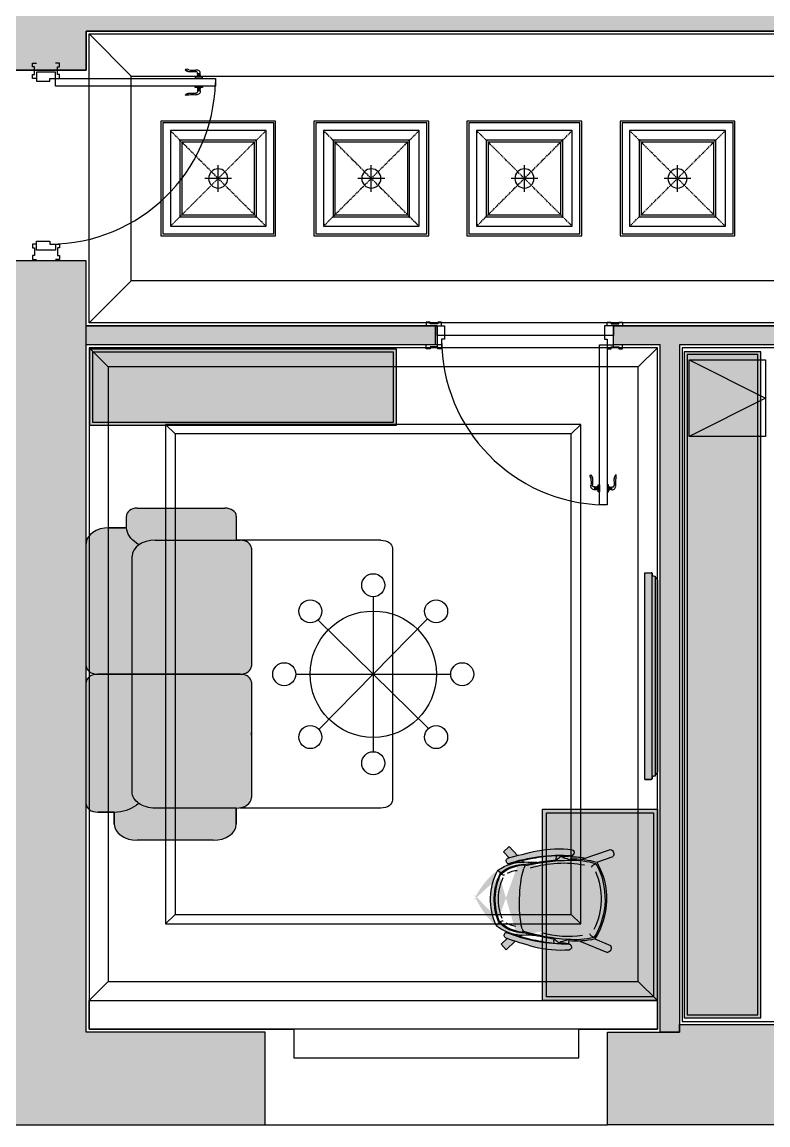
# Model space of a CAD drawing. Header units: millimetres. Extents: x 10553 to 38258, y 46576 to 64025.
# Drawn here: x 29128 to 33025, y 47460 to 53223 of the extents above; entities that cross this region are included whole.
import ezdxf

# ---------------------------------------------------------------- set-up
doc = ezdxf.new("R2010")
doc.units = ezdxf.units.MM
doc.linetypes.add('ACAD_ISO10W100', pattern=[18, 12, -3, 0, -3])
for name, color, linetype in [('ceiling', 232, 'Continuous'), ('contour', 4, 'Continuous'), ('doors', 4, 'Continuous'), ('floor', 172, 'Continuous'), ('furn', 34, 'Continuous'), ('furn hatch', 254, 'Continuous'), ('light', 230, 'Continuous'), ('plaster', 81, 'Continuous'), ('wall', 5, 'Continuous')]:
    doc.layers.add(name, color=color, linetype=linetype)

# ---------------------------------------------------------------- blocks, each defined once
blk = doc.blocks.new('chair(top)')
h = blk.add_hatch(color=254)
edge = h.paths.add_edge_path()
edge.add_line((-268.7258775819937, 217.8700059060102), (-268.8082901656599, 220.8151209216048))
edge.add_ellipse((-264.8151906370331, 240.5647524405467), major_axis=(-14.24768031961131, 14.2476803196113), ratio=0.9999999999991576, start_angle=74.44572454939811, end_angle=123.5696855099821, ccw=False)
edge.add_ellipse((-269.2934629281954, 239.6549229735938), major_axis=(11.21819662684667, 11.21819662684667), ratio=0.9999999999996725, start_angle=64.62616845629191, end_angle=169.5417827002394, ccw=False)
edge.add_ellipse((-199.7111331898341, -330.5546092239638), major_axis=(-417.1423224938641, 417.1423224938641), ratio=0.9999999999999156, start_angle=304.4125378387086, end_angle=322.29530560955857, ccw=False)
edge.add_ellipse((-754.7219521359948, -2650.423126653714), major_axis=(-2103.410748130997, 2103.410748130997), ratio=0.9999999999999782, start_angle=300.10151816898457, end_angle=302.1137096617236, ccw=False)
edge.add_line((10.08759975196153, 224.2490111837433), (54.37378485003137, 271.0850518966581))
edge.add_line((54.37378485003137, 271.0850518966581), (83.43815236988303, 243.6030115671456))
edge.add_line((83.43815236988303, 243.6030115671456), (53.80265087159933, 212.2611935341083))
edge.add_ellipse((-754.7219521353836, -2650.423126653885), major_axis=(-2103.410748562303, 2103.410748562302), ratio=0.9999999998586856, start_angle=299.0562210493645, end_angle=299.2284193854286, ccw=False)
edge.add_ellipse((52.85564905080537, 196.0846871638896), major_axis=(-11.82700587491875, 11.82700587491875), ratio=0.9999999999995888, start_angle=163.7727397053436, end_angle=280.19489465516006, ccw=False)
edge.add_ellipse((56.92524343710102, 218.0836809898028), major_axis=(26.07484310239823, 26.07484310239823), ratio=0.9999999999998664, start_angle=207.1728532711554, end_angle=231.1979395816537, ccw=False)
edge.add_ellipse((-218.2791082765034, -674.8299108590254), major_axis=(634.6207870617633, 634.6207870617632), ratio=0.9999999999991646, start_angle=27.89886255482355, end_angle=28.91341477611117)
edge.add_line((30.40593617323611, 187.517371510723), (27.9968867872085, 184.9696168356822))
edge.add_ellipse((-548.4495624315896, -2001.232787197321), major_axis=(587.0701330397267, 2183.613920179248), ratio=0.3197021209612336, start_angle=353.4974769260804, end_angle=360.8664433436097, ccw=False)
edge.add_ellipse((-167.8147776433034, -4.695928454431851), major_axis=(-226.2741699807234, 226.2741699807234), ratio=0.9999999999999298, start_angle=199.8922707132662, end_angle=253.3134861441613, ccw=False)
edge.add_ellipse((-659.5039093939413, 1967.43085890685), major_axis=(-708.263130267219, 2147.366860089802), ratio=0.3197021209613926, start_angle=179.133556656394, end_angle=186.5025230739189, ccw=False)
edge.add_line((38.29691425853525, -183.1145302273944), (40.84466893356876, -185.5235796134257))
edge.add_ellipse((-255.6752539186273, 661.5673376411287), major_axis=(634.6207870683817, 634.6207870683816), ratio=0.9999999999921979, start_angle=244.2923420815168, end_angle=245.3068943028054)
edge.add_ellipse((69.03180125441577, -214.5590493780692), major_axis=(-26.07484310241184, 26.07484310241184), ratio=0.9999999999997788, start_angle=312.00781727580124, end_angle=336.03290358611747, ccw=False)
edge.add_ellipse((63.73835130673251, -192.8220598102162), major_axis=(-11.82700587491932, 11.82700587491932), ratio=0.9999999999995678, start_angle=173.010862202313, end_angle=289.4330171521126, ccw=False)
edge.add_ellipse((-901.7574218459631, 2604.070184822682), major_axis=(-2103.41074793095, 2103.410747930949), ratio=0.9999999996930369, start_angle=153.9773374616437, end_angle=154.1495357977531, ccw=False)
edge.add_line((65.58849095692858, -208.9202943118325), (96.93030898991856, -238.5557958101526))
edge.add_line((96.93030898991856, -238.5557958101526), (69.44826866047515, -267.6201633300552))
edge.add_line((69.44826866047515, -267.6201633300552), (22.61222794761125, -223.3339782319308))
edge.add_ellipse((-901.7574218456575, 2604.070184822791), major_axis=(-2103.410748130788, 2103.410748130788), ratio=0.9999999999994623, start_angle=151.0920471957012, end_angle=153.1042386884402, ccw=False)
edge.add_ellipse((-217.883832038744, 318.8691301071085), major_axis=(-417.1423224938707, 417.1423224938706), ratio=0.9999999999998921, start_angle=130.9104512478701, end_angle=148.7932190187255, ccw=False)
edge.add_ellipse((-255.4701187021274, -254.3392807485179), major_axis=(11.21819662684518, 11.21819662684518), ratio=0.9999999999997722, start_angle=103.66397415717847, end_angle=208.5795884010857, ccw=False)
edge.add_ellipse((-250.9479749099992, -254.9972533136533), major_axis=(-14.24768031964553, 14.24768031964553), ratio=0.9999999999990276, start_angle=-30.363928652567722, end_angle=18.76003230794572, ccw=False)
edge.add_line((-256.0392612595751, -235.5018284070575), (-256.4378955271532, -221.2561426769753))
edge.add_ellipse((-295.7004372587544, 195.4732743575805), major_axis=(-295.97715638611, 295.9771563861099), ratio=0.9999999999998843, start_angle=132.2876374217565, end_angle=140.3822860605126, ccw=False)
edge.add_line((-315.5082297867921, -222.63269972118), (-460.006585750496, -282.4357960835187))
edge.add_ellipse((-453.9273444394785, -258.2746066892141), major_axis=(-17.61704072573552, 17.61704072573552), ratio=0.9999999999999213, start_angle=14.089224986627073, end_angle=120.87687039063141, ccw=False)
edge.add_line((-475.3029883108975, -245.4760873628838), (-393.3400231896667, -211.5543235573568))
edge.add_ellipse((-64.68620707647642, -1.810101617313194), major_axis=(275.6863883864078, 275.6863883864078), ratio=0.9999999999999918, start_angle=136.6028784287194, end_angle=167.5456914886425, ccw=False)
edge.add_ellipse((-64.68620707647642, -1.810101617316832), major_axis=(-275.6863883864233, 275.6863883864233), ratio=0.9999999999998269, start_angle=15.660065368797405, end_angle=46.602878428724125, ccw=False)
edge.add_line((-404.5550088999589, 189.2269812489831), (-488.2866812199645, 218.5121440731491))
edge.add_ellipse((-467.6602035633114, 232.4860006397394), major_axis=(17.61704072573502, 17.61704072573502), ratio=0.9999999999996753, start_angle=62.32888646681948, end_angle=169.1165318708087, ccw=False)
edge.add_line((-475.0810695609252, 256.269419143191), (-346.3167110529757, 211.2340687151736))
edge.add_ellipse((-272.0076456527895, -200.6920375279806), major_axis=(-295.9771563863061, 295.9771563863061), ratio=0.999999999999935, start_angle=314.5507772149108, end_angle=325.22584737304743, ccw=False)
edge = h.paths.add_edge_path(flags=16)
edge.add_ellipse((-225.570224367184, 209.9252218375368), major_axis=(-24.10597093469982, 24.10597093469982), ratio=0.9999999999997591, start_angle=211.2676183798251, end_angle=251.1054033958742)
edge.add_ellipse((-239.1196741265012, -672.6916662506337), major_axis=(635.4793251658017, 635.4793251658017), ratio=0.9999999999999271, start_angle=395.1525654517351, end_angle=402.1833257481602, ccw=False)
edge.add_ellipse((-218.279108276547, -674.8299108590072), major_axis=(-634.6207870621439, 634.6207870621438), ratio=0.9999999999998513, start_angle=301.82686545011296, end_angle=306.4868929364221, ccw=False)
edge.add_line((-13.74636836636637, 199.0427600996118), (-21.89174788976379, 190.4283959105342))
edge.add_ellipse((-548.4495624315896, -2001.232787197321), major_axis=(587.0701330408556, 2183.613920179092), ratio=0.319702120963795, start_angle=4.802875289350225, end_angle=5.122785823531273)
edge.add_ellipse((-66.25761061967933, 425.8541437317363), major_axis=(-168.8879684536302, 168.8879684536301), ratio=0.9999999999999392, start_angle=128.689181425494, end_angle=144.6893949273848, ccw=False)
edge.add_ellipse((-278.8927535450784, -824.1789120136236), major_axis=(-728.069720567609, 728.0697205676091), ratio=0.9999999999995693, start_angle=-55.42886302752728, end_angle=-49.81566218188388)
edge = h.paths.add_edge_path(flags=16)
edge.add_ellipse((-42.33938688067428, -428.8929925017619), major_axis=(-168.8879684536613, 168.8879684536612), ratio=0.9999999999999521, start_angle=308.51636193005004, end_angle=324.51657543194045, ccw=False)
edge.add_ellipse((-659.5039093939413, 1967.43085890685), major_axis=(-708.2631302708895, 2147.366860089051), ratio=0.3197021209699953, start_angle=174.8772141763657, end_angle=175.1971247105425)
edge.add_line((-11.20838732554694, -191.3546305901727), (-2.594023136480246, -199.5000101135738))
edge.add_ellipse((-255.6752539187437, 661.5673376410887), major_axis=(-634.6207870618618, 634.6207870618617), ratio=0.9999999999993446, start_angle=146.7188639209919, end_angle=151.3788914073059, ccw=False)
edge.add_ellipse((-276.363632878827, 658.2669966050162), major_axis=(-635.4793251658646, 635.4793251658641), ratio=0.9999999999997161, start_angle=141.0224311092699, end_angle=148.0531914056933, ccw=False)
edge.add_ellipse((-213.4778395521716, -222.2110188643601), major_axis=(24.1059709346948, 24.1059709346948), ratio=0.9999999999999242, start_angle=292.1003534615298, end_angle=331.8765284087744)
edge.add_ellipse((-327.7865533689765, 822.2378003765989), major_axis=(-738.8796952597296, 738.8796952597297), ratio=0.9999999999996969, start_angle=143.0833324076496, end_angle=148.6141338056812)
at = {"color": 0}
for p, q in [((-327.5775521305623, 204.6800455477714), (-475.0810695609252, 256.269419143191)), ((10.08759975196153, 224.2490111837433), (54.37378485003137, 271.0850518966545)), ((53.80265087159933, 212.2611935341083), (83.43815236988303, 243.6030115671492)), ((83.43815236988303, 243.6030115671529), (54.37378485003137, 271.0850518966545)), ((-404.5550088999589, 189.2269812489831), (-488.2866812199645, 218.5121440731491)), ((-268.2163645970286, 199.6619328683955), (-268.8082901656599, 220.8151209216048)), ((-75.48967101048038, 185.1764377170548), (-24.16564088818268, 175.8014779471596)), ((-21.89174788976379, 190.4283959105305), (-13.74636836636637, 199.0427600996118)), ((27.9968867872085, 184.9696168356822), (30.40593617323611, 187.517371510723)), ((107.3398084499058, -126.8196339086753), (121.9489233599888, -140.4788345274683)), ((-393.3400231896667, -211.5543235573568), (-475.3029883108975, -245.4760873628838)), ((-315.6188610171375, -222.6784863329704), (-460.006585750496, -282.4357960835187)), ((-256.6311868282064, -214.3486403538482), (-256.0392612595751, -235.5018284070575)), ((-65.01613684107724, -189.1081845535045), (-14.2966859578446, -176.8777617977285)), ((-11.20838732556149, -191.3546305901655), (-2.594023136480246, -199.5000101135738)), ((22.61222794761125, -223.3339782319308), (69.4482686604606, -267.6201633300589)), ((38.29691425853525, -183.1145302273981), (40.84466893356876, -185.5235796134257)), ((65.58849095692858, -208.9202943118325), (96.93030898991856, -238.5557958101526)), ((96.93030898991856, -238.5557958101563), (69.4482686604606, -267.6201633300589))]:
    blk.add_line(p, q, dxfattribs=at)
for centre, major_axis, ratio, start_param, end_param in [((-467.6602035633114, 232.4860006397394), (-17.61704072573153, 17.61704072573153), 0.9999999999996958, -0.4829520388474187, 1.380843973905084), ((-269.2934629281954, 239.6549229735938), (11.21819662684459, 11.21819662684459), 0.9999999999996083, 1.127939422510819, 3.754533569509473), ((-264.54363499998, 240.8816365198581), (14.52539675992373, 14.52539675992373), 0.9999999999992834, 2.877054109961037, 3.880504056685858), ((-199.7111331898341, -330.5546092239638), (-417.142322493864, 417.1423224938642), 0.999999999999916, -0.9701842375422975, -0.658071060571439), ((-212.3372297121387, -631.7594183345209), (-606.6008140146446, 606.6008140146447), 0.999999999999912, -1.109562378968135, -0.7157752201058359), ((-754.7219521359657, -2650.423126653717), (2103.410748130088, 2103.410748130087), 0.9999999999992716, 0.5071267255587925, 0.5604899686269389), ((-64.68620707647642, -1.810101617316832), (-275.6863883864401, 275.6863883864402), 0.9999999999999973, 0.2733197017629434, 0.8133736694877909), ((-64.68620707647642, -1.810101617316832), (-270.0617312782004, 270.0617312782004), 0.9999999999999972, 0.2827795221934541, 0.8133736694877953), ((-284.3064884749183, -211.7034959422163), (-295.9771563862092, 295.9771563862092), 0.9999999999999063, -0.8233857642569696, -0.4940114430146763), ((-279.1277403439308, -218.7589347211979), (-295.9771563863034, 295.9771563863035), 0.9999999999998864, -0.8233857642570708, -0.4940114430147511), ((-410.5318224100774, 144.9258322912283), (-27.49263066949573, 27.49263066949573), 0.9999999999999265, 4.438288973810573, 5.206777512342492), ((-272.0076456528041, -200.6920375279806), (-295.9771563863455, 295.9771563863455), 0.9999999999999962, -0.793244336637264, -0.6069234579313644), ((-229.3899044121645, -412.7541804375833), (-422.9538282293844, 422.9538282293844), 0.9999999999999293, -1.076511597121385, -0.6020349330795471), ((-205.5406695541169, 78.95897964039978), (-96.1777976965524, 96.17779769655242), 0.9999999999997707, -0.6315818166713134, -0.30650278543162), ((-218.996253493955, 634.6684616142229), (294.7986010413947, 294.7986010413946), 0.999999999999832, 3.815218156581885, 3.902831687238235), ((-265.0786304672074, 222.1614568777877), (0.223933229909275, 0.223933229909275), 0.999999999985031, 1.86914438863439, 3.536355757859214), ((-257.463549141743, 185.4177334128435), (26.677194891962, 26.677194891962), 0.9999999999980165, 0.8383478686643068, 0.9962201220589038), ((-225.6579813017015, 756.9779987772672), (-379.4110909380073, 379.4110909380074), 0.9999999999998536, 2.282434797790377, 2.350300831238549), ((-263.4396234798623, -764.5135380489774), (-681.6704228441729, 681.670422844173), 0.9999999999999404, -1.033988474929463, -0.7856146672856712), ((-246.5387414926663, -70.94216794437307), (-208.1142977247922, 208.1142977247922), 0.9999999999995169, -0.7944892665429938, -0.7414807916117142), ((-205.0126554415037, -226.5385492308378), (-319.3128716225431, 319.3128716225432), 0.9999999999998874, -0.8076679132340324, -0.6992587703622899), ((-228.9706138271431, 212.6711950944664), (-3.685190877627701, 3.685190877627702), 0.9999999999976901, -1.302835839238257, -0.7668235589418706), ((-229.1573701032321, 180.887371274559), (-27.95410382369728, 27.95410382369729), 0.9999999999998069, -1.350670574225882, -0.7939242035359348), ((-227.8863733700709, 215.2797709205297), (-1.72057193039827, 1.72057193039827), 0.9999999999967231, 3.023895299804479, 4.83682138223733), ((-223.6543698022142, 187.3157356743213), (-22.04777923979486, 22.04777923979487), 0.9999999999993134, 4.243185449467387, 4.971126998669017), ((-225.570224367184, 209.9252218375368), (-24.10597093469959, 24.10597093469959), 0.9999999999998869, 3.538483607369089, 4.382616058806517), ((-239.1196741265012, -672.6916662506337), (635.4793251657975, 635.4793251657974), 0.9999999999999218, 0.6135280076555872, 0.7362379237466978), ((-278.8927535450493, -824.1789120136273), (-728.0697205669901, 728.0697205669902), 0.9999999999999567, -0.9842527318439857, -0.8696787768969425), ((-66.25761061967933, 425.8541437317363), (-168.8879684536001, 168.8879684536001), 0.9999999999999085, 2.246049927571246, 2.525306334201293), ((-218.2791082765616, -674.8299108590072), (-634.6207870620703, 634.6207870620705), 0.9999999999998939, -1.084869454722596, -0.9339799112316637), ((-19.40055086740176, 32.45492723689313), (-103.3723086186273, 103.3723086186274), 0.9999999999998354, -1.043338318194928, -0.6777708184690228), ((-11.68627882916189, 168.0753543276296), (10.37852262089191, 10.37852262089191), 0.9999999999996537, 1.801840403774142, 3.18673180230197), ((-548.4495624315896, -2001.232787197321), (587.070133039725, 2183.613920179243), 0.3197021209613728, -0.1134904373267702, 0.08940947949422928), ((-26.35622059737216, 43.40956021261809), (-93.6280367220868, 93.62803672208682), 0.9999999999999528, -1.108817819540306, -0.8019428276806895), ((-21.7194618392532, -7.837163405176398), (131.4617060589698, 131.4617060589698), 0.9999999999999908, 0.07103730960031739, 0.570694954984682), ((56.92524343710102, 218.0836809898028), (-26.07484310244038, 26.07484310244038), 0.9999999999994462, 2.069394451264315, 2.464368942731535), ((52.85564905080537, 196.0846871638896), (-11.82700587491875, 11.82700587491875), 0.9999999999995888, 2.858373532869894, 4.890323459011205), ((-70.45588349200261, -1.971553356150253), (-251.84697260246, 251.8469726024601), 0.9999999999999514, 0.3729909171842971, 0.8133736694878078), ((-650.8439131820196, -9.247181322436518), (460.26259335768, 460.2625933576799), 0.9999999999999509, 5.511994174035144, 5.756436210047836), ((3.339296885838849, 22.6213354262909), (88.09684735578182, 88.0968473557818), 0.9999999999998872, 0.2916496971965489, 0.7169744699224708), ((-37.00312651848071, -38.86902561802344), (-151.6096374676092, 151.6096374676092), 0.9999999999997238, -1.465989034129342, -1.033871354875439), ((79.36425234892522, 152.9096430823629), (22.09207425052567, 22.09207425052566), 0.999999999999356, 3.910415488281132, 4.562667802240806), ((-186.608609732255, -4.543462701294629), (-221.8780491035966, 221.8780491035968), 0.9999999999998669, 3.952805259139653, 4.362277162439131), ((126.8523993714334, 120.8587927128065), (20.67831095704464, 20.67831095704464), 0.9999999999992967, 1.244159130468729, 1.942153830467003), ((-175.765761853414, -4.247718547881959), (-217.743680197076, 217.743680197076), 0.9999999999999066, 3.952789121619202, 4.387584914305041), ((-167.8147776433034, -4.695928454450041), (-226.2741699807216, 226.2741699807216), 0.9999999999999346, 3.4887782732345, 4.421154372920699), ((-153.0807297657302, -4.283628443412454), (186.6209724193957, 186.6209724193957), 0.9999999999999563, 5.525762649872446, 5.940487126817846), ((-153.0807297657302, -4.283628443343332), (186.6209724194643, 186.6209724194643), 0.9999999999999141, 5.111038172926849, 5.525762649872204), ((-186.5706740488531, -5.899140995043126), (221.8780491036628, 221.8780491036627), 0.9999999999998429, 5.118451810510898, 5.527923713810384), ((-175.7282550434757, -5.588070520843758), (-217.7436801970631, 217.7436801970632), 0.9999999999999406, 3.52234773185016, 3.957143524536046), ((-64.68620707647642, -1.810101617316832), (-275.6863883864777, 275.6863883864779), 0.999999999999806, 0.8133736694878859, 1.353427637212674), ((-64.68620707647642, -1.810101617316832), (-270.0617312781703, 270.0617312781703), 0.9999999999999671, 0.8133736694878104, 1.343967816782137), ((-70.45588349200261, -1.97155335615389), (-251.846972602529, 251.846972602529), 0.9999999999997325, 0.8133736694879277, 1.253756421791367), ((-650.3425596018787, -27.16366799540629), (-460.2625933576238, 460.262593357624), 0.9999999999998148, 3.72429276290228, 3.968734798914982), ((-305.780371738525, 748.5851650539116), (-681.6704228442118, 681.6704228442118), 0.9999999999999303, 2.412362006261237, 2.660735813905037), ((-17.55525318927539, -33.48905435172492), (-103.3723086186235, 103.3723086186235), 0.9999999999999803, 2.30451815744461, 2.670085657170468), ((-2.268911149876658, -168.4658597088273), (-10.37852262088943, 10.37852262088943), 0.9999999999997222, 0.01081186346840668, 1.395703261996232), ((-23.8874352833227, -44.81551871414558), (93.62803672210792, 93.62803672210791), 0.999999999999948, 3.999486493451179, 4.306361485310775), ((4.599097730504582, -22.39919686567009), (-88.0968473558013, 88.09684735580132), 0.9999999999998179, 2.480569195847981, 2.905893968573967), ((-39.11884900723817, 36.73891910473685), (151.6096374676113, 151.6096374676113), 0.9999999999998019, 4.231415020645869, 4.663532699899801), ((-22.12374262225057, 6.610307497368922), (-131.4617060589726, 131.4617060589726), 0.9999999999998674, 2.626848710785713, 3.126506356170106), ((87.7910454046505, -148.2321687261137), (22.09207425051094, 22.09207425051094), 0.9999999999998455, 0.2056721903244237, 0.8579245042842272), ((-295.7004372587398, 195.4732743575842), (-295.977156386233, 295.977156386233), 0.9999999999999004, 2.120758781990166, 2.450133103232456), ((-401.7848849478323, -167.6567335483742), (27.49263066950813, 27.49263066950813), 0.9999999999997372, 4.27395146060771, 5.042439999139619), ((-290.9243460964208, 202.8072774784632), (-295.9771563863219, 295.9771563863219), 0.9999999999999174, 2.120758781990292, 2.450133103232607), ((-255.7074681394151, 306.0402396430727), (-357.2825548735469, 357.282554873547), 0.9999999999999183, 2.212389642273598, 2.633478913276216), ((-247.3340929910046, 618.8965246472799), (-606.600814014658, 606.600814014658), 0.9999999999999425, 2.342522559081317, 2.736309717943634), ((-200.8034991469904, -90.32962989480075), (96.17779769653342, 96.1777976965334), 0.9999999999995393, 3.504046451202118, 3.829125482441774), ((-183.1617391857144, -645.9219709149475), (-294.7986010416971, 294.7986010416972), 0.9999999999999909, -0.7052880214676513, -0.6176744908113412), ((-216.7193480804854, -225.1428510676487), (3.685190877631348, 3.685190877631346), 0.9999999999971941, 3.96436722471106, 4.500379505009204), ((-218.6832215179602, -193.4192079029162), (27.95410382370221, 27.95410382370221), 0.9999999999999445, 3.991467869306629, 4.548214239996422), ((-215.4909279779968, -227.6867121607211), (1.720571930402755, 1.720571930402754), 0.9999999999981636, 4.643907590717196, 6.456833673143568), ((-212.8293467210606, -199.5297750641112), (22.04777923979715, 22.04777923979715), 0.9999999999992665, 4.509601974280856, 5.237543523482532), ((-213.4778395521716, -222.211018864371), (24.10597093468131, 24.1059709346813), 0.99999999999999, 5.098112914143228, 5.942245365581105), ((-276.3636328788416, 658.2669966050125), (635.4793251660293, 635.4793251660293), 0.9999999999999992, 4.03210206881869, 4.154811984909794), ((-324.5459165309294, 807.2930044605491), (-728.0697205668938, 728.0697205668939), 0.999999999999689, 2.496426115872383, 2.611000070819437), ((-42.33938688064518, -428.8929925017583), (-168.8879684536203, 168.8879684536204), 0.9999999999998903, -0.8985589952256328, -0.6193025885958406), ((-901.7574218455557, 2604.070184822824), (-2103.410748130856, 2103.410748130856), 0.9999999999995024, 2.637053697143621, 2.690416940211761), ((-255.6752539187291, 661.5673376410923), (634.620787062117, 634.6207870621168), 0.9999999999999492, 4.131523577002064, 4.282413120493006), ((69.03180125441577, -214.5590493780692), (-26.07484310240746, 26.07484310240747), 0.9999999999998431, -0.8376216037563717, -0.4426471122890365), ((63.73835130673251, -192.8220598102162), (11.82700587491863, 11.82700587491863), 0.9999999999996483, 4.590405513938742, 6.622355440079944), ((-453.9273444394785, -258.2746066892141), (-17.61704072572982, 17.61704072572982), 0.9999999999999134, 0.245903365070598, 2.109699377822958), ((-255.4701187021274, -254.3392807485179), (11.21819662684615, 11.21819662684615), 0.9999999999998342, 1.0138064230565, 3.640400570054439), ((-250.6591234809312, -255.2984556304327), (-14.5253967599462, 14.5253967599462), 0.9999999999986536, -0.6829603909156489, 0.3204895558082239), ((-217.8838320387586, 318.8691301071085), (-417.1423224938907, 417.1423224938907), 0.9999999999998979, 2.284818399546905, 2.596931576517783), ((-252.240148354962, -236.6374881761367), (0.2239332299078862, 0.2239332299078861), 0.9999999999947435, 1.231984234706244, 2.899195603922476), ((-246.6917595290288, -199.525413872776), (-26.67719489185014, 26.67719489185014), 0.9999999999994872, 2.201323543712335, 2.359195797106915), ((-182.9732699608721, -768.4126480204868), (-379.411090937828, 379.411090937828), 0.9999999999998536, -0.7235534922631026, -0.6556874588149292), ((-250.1201608865813, 57.04425797130898), (-208.1142977253082, 208.1142977253082), 0.9999999999997935, 2.368228130586899, 2.421236605518206), ((-217.3602903885621, 214.7193688072402), (-319.3128716225934, 319.3128716225934), 0.9999999999998963, 2.326006109337782, 2.434415252209497)]:
    blk.add_ellipse(centre, major_axis=major_axis, ratio=ratio, start_param=start_param, end_param=end_param, dxfattribs=at)
at = {"color": 0, "extrusion": (0, 0, -1)}
blk.add_ellipse((-659.5039093939413, 1967.43085890685), major_axis=(-708.2631302672345, 2147.366860089796), ratio=0.3197021209613486, start_param=3.028102216263012, end_param=3.231002133084019, dxfattribs=at)
blk = doc.blocks.new('door-handle')
at = {"color": 0}
for p, q in [((-32, 10), (-32, -10.00000000000728)), ((-30, 9), (-32, 9)), ((-30, 9), (-30, -9)), ((-19, 9), (-21, 9)), ((-21, 9), (-21, -9)), ((-19, 10), (-19, -10.00000000000728)), ((-9, 10), (-19, 10)), ((0, 25), (-9, 25)), ((-9, 25), (-9, -25)), ((0, -25), (0, 25)), ((-32, -10.00000000000364), (-40.34172901356942, -10.00000000000364)), ((-30, -9), (-32, -9)), ((-19, -9), (-21, -9)), ((-9, -10), (-19, -10.00000000000364)), ((-9, -25), (0, -25)), ((-61.67027487228916, -93.05419732806331), (-60.75208368415406, -94.01785612024833))]:
    blk.add_line(p, q, dxfattribs=at)
for centre, radius, start, end in [((-34.46362960745319, -14.92424038324498), 25.04570281554129, 84.35495152263769, 191.5747182569977), ((-25.49999999999818, 16.17089144310557), 8.465913068820786, 237.8902061553036, 302.1097938446965), ((-38.8885466585707, -82.44414781276464), 25.13126123219481, 149.329352931917, 204.972632821159), ((-91.0594398050871, -62.15080612508973), 42.64671855244374, 313.5613391426849, 358.16915816811), ((-90.1706845965, -63.14248529410906), 42.64671855244374, 313.5613391426849, 358.16915816811), ((-242.8306956194119, -39.24300342557399), 184.8403687438857, 350.5395445302115, 5.991388819178432), ((-39.67183528947498, -19.52468724937171), 9.54821579143467, 85.9768775786792, 192.3256840784366), ((-595.5908857967352, -61.5688183318307), 548.0530142172786, 359.6930381090062, 4.186108045202766), ((-25.49999999999818, -16.17089144310921), 8.465913068820786, 57.89020615530352, 122.1097938446965)]:
    blk.add_arc(centre, radius, start, end, dxfattribs=at)
blk = doc.blocks.new('door930')
at = {"layer": 'doors', "color": 34, "linetype": 'ByBlock'}
for points in [[(-898, 49.99999999941792), (-898, 69.99999999941792), (-918, 69.99999999941792), (-918, 59.99999999941792), (-958, 59.99999999941792), (-958, 69.99999999941792), (-978, 69.99999999941792), (-978, 49.99999999994179)], [(-32, 49.99999999947613), (-32, 69.99999999947613), (-11.99999999988358, 69.99999999947613), (-11.99999999988358, 59.99999999947613), (28.00000000011642, 59.99999999947613), (28.00000000011642, 69.99999999947613), (48.00000000011642, 69.99999999947613), (48.00000000011642, 50)], [(-930, -50), (-930, 50), (-883, 50), (-883, -20.00000000023283), (-898, -20.00000000023283), (-898, -49.99999999953434), (-930, -49.99999999953434)], [(0, -50), (0, 50), (-47, 50), (-47, -20.00000000023283), (-32, -20.00000000023283), (-32, -49.99999999953434), (0, -49.99999999953434)], [(-898, -49.99999999941792), (-898, -69.99999999941792), (-918, -69.99999999941792), (-918, -59.99999999941792), (-958, -59.99999999941792), (-958, -69.99999999941792), (-978, -69.99999999941792), (-978, -49.99999999994179)], [(-32.80858699325472, -49.75449797010515), (-32.80858699325472, -885.7173125297413), (-72.80858699325472, -885.7173125297413), (-72.80858699325472, -49.75449797010515), (-32.80861311242916, -49.72217506961897)], [(-32, -49.99999999947613), (-32, -69.99999999947613), (-12, -69.99999999947613), (-11.99999999988358, -59.99999999947613), (28, -59.99999999947613), (28, -69.99999999947613), (48, -69.99999999947613), (48, -50)]]:
    blk.add_lwpolyline(points, dxfattribs=at)
at = {"layer": 'doors'}
blk.add_arc((-32, -20.00000000023283), 865.7029001280113, 180, 268.6230901594383, dxfattribs=at)
at = {"layer": 'doors', "color": 34, "linetype": 'ByBlock', "zscale": 0.07530120532436947}
for p, xscale, yscale, rotation in [((-72.80858700023964, -798.8639850391774), -0.753012053319253, 0.753012053319253, 179.9999999689973), ((-32.80858700105455, -798.8639850391774), 0.7530120532028377, 0.7530120532028377, 180.0000000310027)]:
    blk.add_blockref('door-handle', p, dxfattribs=dict(at, xscale=xscale, yscale=yscale, rotation=rotation))
blk = doc.blocks.new('sofa437')
at = {"linetype": 'ByBlock'}
h = blk.add_hatch(color=254, dxfattribs=at)
edge = h.paths.add_edge_path()
edge.add_line((-1356.830904505274, 864), (-476.830904505332, 864))
edge.add_arc((-476.830904505332, 804), 60, 0, 90, ccw=False)
edge.add_arc((-356.830904505332, 804), 60, 90, 180, ccw=False)
edge.add_line((-356.830904505332, 864), (19.169095494668, 864))
edge.add_line((19.169095494668, 864), (504.7390572333243, 864))
edge.add_arc((502.7466998393203, 783.5988865182368), 80.42579522201076, 0.5268090933366807, 88.5804884048199, ccw=False)
edge.add_line((583.1690954946098, 784.33835535252), (703.169095494668, 784.33835535252))
edge.add_arc((703.169095494668, 664.3383553525782), 119.9999999999418, 6.87805368215777e-12, 90, ccw=False)
edge.add_line((823.1690954946098, 664.3383553525928), (823.169095494668, 267.1813675238009))
edge.add_arc((703.1690954947262, 267.1813675238008), 119.9999999999418, -90, 1.1368683772161603e-13, ccw=False)
edge.add_line((703.1690954947262, 147.1813675238591), (612.9976323829615, 147.1813675238591))
edge.add_line((612.9976323829615, 147.1813675238591), (612.9976323829032, 60.39915756617847))
edge.add_arc((552.3107299603872, 60.68368186571205), 60.68756940030641, 270.6485257282294, 359.7313765996023, ccw=False)
edge.add_line((552.9976323829032, 0), (-356.830904505332, 0))
edge.add_arc((-356.8584254106436, 59.97247909468842), 59.97248540925305, 179.9737074132235, 270.0262925867973, ccw=False)
edge.add_arc((-476.830904505332, 60), 60, 270, 359.99999999997914, ccw=False)
edge.add_line((-476.830904505332, 0), (-1390.048694547848, 0))
edge.add_arc((-1390.048694547848, 119.9999999998834), 119.9999999998834, 180.0000000000068, 270.0000000000001, ccw=False)
edge.add_line((-1510.048694547731, 119.999999999869), (-1510.04869454779, 210.1714631117284))
edge.add_line((-1510.04869454779, 210.1714631117284), (-1596.830904505332, 210.1714631117284))
edge.add_arc((-1596.830904505332, 270.1714631044864), 59.99999999275803, 183.9197402675598, 270, ccw=False)
edge.add_line((-1656.690551666077, 266.069921818329), (-1656.830904505332, 724.33835535252))
edge.add_arc((-1596.83090449794, 724.3383553494458), 60.00000000739237, 90.00068740334478, 179.9999999970644, ccw=False)
edge.add_line((-1596.831624345039, 784.33835535252), (-1416.83090450539, 784.33835535252))
edge.add_line((-1416.83090450539, 784.33835535252), (-1416.83090450539, 803.9999999999709))
edge.add_arc((-1356.830904505361, 803.9999999999709), 60.0000000000291, 89.9999999999722, 180, ccw=False)
at = {"color": 30, "linetype": 'ByBlock'}
for p, q in [((-1356.830904505332, 1600.399157565327), (522.5299345419044, 1600.399157565327)), ((-1416.830904505332, 1540.399157565327), (-1416.830904505332, 804)), ((582.5299345419626, 1540.399157565327), (582.5299345419626, 804))]:
    blk.add_line(p, q, dxfattribs=at)
at = {"color": 0}
for p, q in [((38.83074014208978, 864), (19.16909549460979, 864)), ((-1416.830904505332, 804), (-1416.830904505332, 784.33835535252)), ((-1416.830904505332, 360), (-1416.830904505332, 784.33835535252)), ((-416.830904505332, 60), (-416.830904505332, 804)), ((-416.830904505332, 804), (-416.830904505332, 60)), ((583.1690954946098, 784.3383553525491), (583.169095494668, 360.3991575663094)), ((703.1690954946098, 784.3383553525928), (583.1690954946098, 784.3383553525928)), ((-1381.683718247688, 275.1471862576072), (-1393.938662007102, 262.8922424981574)), ((-416.830904505332, 240), (-1296.830904505274, 240)), ((463.169095494668, 240.3991575663094), (-416.830904505332, 240)), ((548.0219092370826, 275.5463438239167), (560.276852996496, 263.2914000645033)), ((-1510.048694547731, 210.5183272142749), (-1510.048694547731, 120)), ((612.6507682803785, 147.1813675238591), (703.169095494668, 147.1813675238591)), ((612.9976323829032, 60.39915756630944), (612.9976323829615, 147.1813675238591))]:
    blk.add_line(p, q, dxfattribs=at)
blk.add_lwpolyline([(-1356.830904505274, 864), (-476.830904505332, 864, -0.4142135623730952), (-416.830904505332, 804, -0.4142135623730951), (-356.830904505332, 864), (19.169095494668, 864), (19.169095494668, 864, -0.4142135623732374), (19.169095494668, 864), (504.7390572333243, 864, -0.4042987052510863), (583.1690954946098, 784.33835535252), (703.169095494668, 784.33835535252, -0.4142135623730598), (823.1690954946098, 664.3383553525928), (823.169095494668, 267.1813675238009, -0.4142135623730952), (703.1690954947262, 147.1813675238591), (612.9976323829615, 147.1813675238591), (612.9976323829032, 60.39915756617847, -0.4095328747005065), (552.9976323829032, 0), (-356.830904505332, 0, -0.4144824007600827), (-416.830904505332, 59.99999999997817, -0.4142135623729886), (-476.830904505332, 0), (-1390.048694547848, 0, -0.4142135623730605), (-1510.048694547731, 119.999999999869), (-1510.04869454779, 210.1714631117284), (-1596.830904505332, 210.1714631117284, -0.3943150694037004), (-1656.690551666077, 266.069921818329), (-1656.830904505332, 724.33835535252, -0.414210048390221), (-1596.831624345039, 784.33835535252), (-1416.83090450539, 784.33835535252), (-1416.83090450539, 803.9999999999709, -0.4142135623732374), (-1356.830904505332, 864, -2.414213562371056)], format="xyb", dxfattribs=at)
at = {"color": 30}
blk.add_ellipse((-1356.830904505332, 1540.399157565327), major_axis=(42.42640687120388, 42.42640687120385), ratio=0.9999999999994802, start_param=0.7853981633977082, end_param=2.356194490192085, dxfattribs=at)
at = {"color": 30, "extrusion": (0, 0, -1)}
blk.add_ellipse((522.5299345419626, 1540.399157565327), major_axis=(-42.42640687120388, 42.42640687120385), ratio=0.9999999999994802, start_param=0.7853981633977082, end_param=2.356194490192085, dxfattribs=at)
at = {"color": 0}
for centre, major_axis, ratio, start_param, end_param in [((-1296.830904505332, 360), (-84.85281374241137, 84.85281374241139), 0.9999999999993945, 0.7853981633977511, 2.356194490192042), ((-1521.217882620753, 390.1714631117502), (127.2792206136434, 127.2792206136434), 0.9999999999998309, 3.989081750511237, 4.712388980384918)]:
    blk.add_ellipse(centre, major_axis=major_axis, ratio=ratio, start_param=start_param, end_param=end_param, dxfattribs=at)
at = {"color": 0, "extrusion": (0, 0, -1)}
for centre, major_axis, ratio, start_param, end_param in [((463.169095494668, 360.3991575663094), (-84.85281374240004, 84.85281374240004), 0.9999999999996623, 2.356194490192176, 3.92699081698741), ((432.9976323829032, 136.0121794509323), (127.2792206135818, 127.2792206135819), 0.9999999999990994, 8.548717289613705e-14, 0.7233072298741643)]:
    blk.add_ellipse(centre, major_axis=major_axis, ratio=ratio, start_param=start_param, end_param=end_param, dxfattribs=at)
blk = doc.blocks.new('ryr744')
at = {"layer": 'furn'}
blk.add_hatch(color=254, dxfattribs=at).paths.add_polyline_path([(-600, -500), (-600, 500), (0, 500), (0, -500)])
at = {"color": 0, "linetype": 'ByBlock'}
blk.add_lwpolyline([(-600, -500), (-600, 500), (0, 500), (0, -500), (-600, -500)], dxfattribs=at)
blk.add_lwpolyline([(-580, -480), (-580, 480), (-20, 480), (-20, -480)], close=True, dxfattribs=at)
blk = doc.blocks.new('downlight')
at = {"color": 0}
for p, q in [((0, 10.5), (0, -10.5)), ((-10.5, 0), (10.5, 0))]:
    blk.add_line(p, q, dxfattribs=at)
blk.add_circle((0, 0), 7.5, dxfattribs=at)
blk = doc.blocks.new('chandelier')
at = {"color": 0}
for p, q in [((0, -270), (0, 270)), ((189.2720761088854, 192.5515027348065), (-189.2720761088853, -192.5515027348069)), ((192.5515027338348, -189.2720761098742), (-192.5515027338133, 189.2720761098958)), ((270, 0), (-270, 0))]:
    blk.add_line(p, q, dxfattribs=at)
for centre, radius in [((2.842170943040401e-14, 310), 40), ((-219.2031021678298, 219.2031021678299), 40), ((219.20310216783, 219.2031021678295), 40), ((0, 0), 220), ((-309.9999999999999, 0), 40), ((310.0000000000001, -2.273736754432321e-13), 40), ((-219.2031021678297, -219.2031021678299), 40), ((219.2031021678297, -219.2031021678301), 40), ((-2.040521614524171e-13, -310), 40)]:
    blk.add_circle(centre, radius, dxfattribs=at)
blk = doc.blocks.new('mirror 900x1400 (pl)')
at = {"layer": 'furn hatch'}
blk.add_hatch(color=256, dxfattribs=at).paths.add_polyline_path([(450.0000000000002, -15.00000000000728, -0.4142135623731216), (447.5, -17.50000000000728), (438.3856217223383, -17.50000000000728, 0.215250437021542), (434.9999999999991, -25.00000000000819), (430, -25.00000000000728, -0.1925824035672584), (417.5000000000002, -30.00000000000728), (-417.5000000000002, -30.00000000000728, -0.1925824035672584), (-430, -25.00000000000728), (-434.9999999999991, -25.00000000001364, 0.2152504370216849), (-438.3856217223383, -17.50000000000728), (-447.5, -17.50000000000728, -0.4142135623731217), (-450.0000000000002, -15.00000000000728), (-450, -9.094947017729282e-12), (450.0000000000002, 9.094947017729282e-12)])
at = {"color": 0}
for p, q in [((-450.0000000000002, -8.185452315956354e-12), (450.0000000000002, 8.185452315956354e-12)), ((450.0000000000002, 8.185452315956354e-12), (450.0000000000002, -15.00000000000728)), ((-450, -7.275957614183426e-12), (-450, -15.00000000000819)), ((-450.0000000000002, -8.185452315956354e-12), (-450.0000000000002, -15.00000000000728)), ((-447.5, -17.50000000000728), (447.5, -17.50000000000728)), ((434.9999999999991, -25.00000000000819), (-434.9999999999991, -25.00000000001364)), ((450, -7.275957614183426e-12), (450, -15.00000000000819)), ((417.5, -30.00000000000728), (-417.5000000000002, -30.00000000000728))]:
    blk.add_line(p, q, dxfattribs=at)
for centre, radius, start, end in [((-447.5, -15.00000000000728), 2.5, 180, 270), ((-445, -25.00000000000819), 10.00000000000091, 359.999999999974, 48.59037789073026), ((-417.5000000000002, -11.87500000000819), 18.12499999999918, 226.3971810272968, 270), ((417.5000000000002, -11.87500000000819), 18.12499999999918, 270, 313.6028189727032), ((445, -25.00000000000819), 10.00000000000091, 131.4096221092697, 180.0000000000261), ((447.5, -15.00000000000728), 2.5, 270, 0)]:
    blk.add_arc(centre, radius, start, end, dxfattribs=at)
at = {"layer": 'contour'}
blk.add_lwpolyline([(-450, -7.275957614183426e-12), (-450.0000000000002, -15.00000000000728), (-450.0000000000002, -8.185452315956354e-12), (450.0000000000002, 8.185452315956354e-12), (450, -15.00000000000728, -0.4142135623731483), (447.5, -17.50000000000728), (438.3856217223383, -17.50000000000728, 0.2152504370216847), (434.9999999999991, -25.00000000001364), (430, -25.00000000000728, -0.1925824035672584), (417.5000000000002, -30.00000000000728), (-417.5000000000002, -30.00000000000728, -0.1925824035672585), (-430, -25.00000000000728), (-434.9999999999991, -25.00000000001364, 0.2152504370216848), (-438.3856217223383, -17.50000000000728), (-447.5, -17.50000000000728, -0.414213562373095), (-450, -15.00000000000728)], format="xyb", dxfattribs=at)

msp = doc.modelspace()

# ---------------------------------------------------------------- hatches: boundary and pattern name
at = {"linetype": 'ByBlock'}
h = msp.add_hatch(dxfattribs=at)
h.set_pattern_fill('ANSI33', color=256, scale=8, style=0)
h.set_pattern_definition([(45, (350490.0527955727, -105640.2193394871), (-35.92102448427661, 35.92102448427661), []), (45, (350525.9738355727, -105640.2193394871), (-35.92102448427661, 35.92102448427661), [25.4, -12.7])])
h.paths.add_polyline_path([(37717.58513869904, 56160.49100309389), (34917.58513869904, 56160.49100309389), (34917.58513869904, 57095.49100309389), (34817.58513869904, 57095.49100309389), (34817.58513869904, 54720.49100309389), (34917.58513869904, 54720.49100309389), (34917.58513869904, 56060.49100309389), (37717.58513869904, 56060.49100309389)])
h.paths.add_polyline_path([(34917.58513869904, 58260.49100309389), (34817.58513869904, 58260.49100309389), (34817.58513869904, 58010.49100309389), (34917.58513869904, 58010.49100309389)])
h.paths.add_polyline_path([(30372.58513869904, 58260.49100309389), (30272.58513869904, 58260.49100309389), (30272.58513869904, 53560.49100309389), (30372.58513869904, 53560.49100309389)])
h.paths.add_polyline_path([(29462.58513869904, 51635.49100309389), (31297.58513869904, 51635.49100309389), (31297.58513869904, 51535.49100309389), (29462.58513869904, 51535.49100309389)])
h.paths.add_polyline_path([(32217.58513869904, 51635.49100309389), (33112.58513869904, 51635.49100309389), (33112.58513869904, 51535.49100309389), (32562.58513869904, 51535.49100309389), (32562.58513869904, 47945.49100309389), (32462.58513869904, 47945.49100309389), (32462.58513869904, 51535.49100309389), (32217.58513869904, 51535.49100309389)])
h.paths.add_polyline_path([(37752.5851386991, 51140.49100309386), (34937.58513869892, 51140.4910030941), (34937.58513869898, 51735.49100309389), (34837.58513869898, 51735.49100309389), (34837.58513869898, 51635.49100309389), (34042.58513869904, 51635.49100309389), (34042.58513869904, 51535.49100309389), (34837.58513869904, 51535.49100309389), (34837.58513869904, 51040.49100309389), (37752.5851386991, 51040.49100309389)])
h.paths.add_polyline_path([(34937.58513869898, 53175.49100309389), (34837.58513869898, 53175.49100309389), (34837.58513869898, 52550.49100309389), (34937.58513869898, 52550.49100309389)])
h.paths.add_polyline_path([(34917.58513869904, 53800.49100309389), (34817.58513869904, 53800.49100309389), (34817.58513869904, 53575.49100309392), (34917.58513869904, 53575.49100309392)])
at = {"layer": 'furn', "linetype": 'ByBlock'}
for points in [[(29482.58513869904, 51515.49100309389), (31082.58513869904, 51515.49100309389), (31082.58513869904, 51115.49100309389), (29482.58513869904, 51115.49100309389)], [(32587.58513869904, 51500.49100309389), (32587.58513869904, 48020.49100309389), (32987.58513869904, 48020.49100309389), (32987.58513869904, 51500.49100309389)]]:
    msp.add_hatch(color=254, dxfattribs=at).paths.add_polyline_path(points)
at = {"layer": 'wall', "true_color": 0x6e6e6e}
h = msp.add_hatch(color=8, dxfattribs=at)
h.paths.add_polyline_path([(27277.58513869904, 58760.49100309389), (25962.58513869904, 58760.49100309389), (25962.58513869904, 51320.49100309389), (26462.58513869904, 51320.49100309389), (26462.58513869904, 53150.49100309389), (27277.58513869904, 53150.49100309389), (27277.58513869904, 53560.49100309389), (26467.58513869904, 53560.49100309389), (26467.58513869898, 58260.49100309389), (27277.58513869898, 58260.49100309389)])
h.paths.add_polyline_path([(32122.58513869904, 58760.49100309389), (30077.58513869904, 58760.49100309389), (30077.58513869904, 58260.49100309389), (32122.58513869904, 58260.49100309389)])
h.paths.add_polyline_path([(35517.58513869904, 58760.49100309386), (33582.58513869904, 58760.49100309386), (33582.58513869904, 58260.49100309389), (35517.58513869904, 58260.49100309389)])
h.paths.add_polyline_path([(37317.58513869904, 58760.49100309389), (38257.58513869898, 58760.49100309389), (38257.58513869904, 52285.49100309386), (37737.58513869904, 52285.49100309386), (37737.58513869904, 53175.49100309389), (34667.58513869904, 53175.49100309389), (34667.5851386991, 53575.49100309392), (34917.58513869904, 53575.49100309392), (34917.58513869904, 53560.49100309389), (37717.58513869904, 53560.49100309389), (37717.58513869904, 58260.49100309389), (37317.58513869904, 58260.49100309389)])
h.paths.add_polyline_path([(28207.58513869904, 53560.49100309389), (30372.58513869904, 53560.49100309389), (30372.58513869904, 53575.49100309389), (33737.5851386991, 53575.49100309389), (33737.5851386991, 53175.49100309389), (29462.58513869904, 53175.49100309389), (29462.58513869904, 52970.49100309389), (29062.58513869904, 52970.49100309401), (29062.58513869904, 53150.49100309389), (28207.58513869909, 53150.49100309389)])
h.paths.add_polyline_path([(26462.58513869904, 49820.49100309389), (25961.57571743393, 49820.49100309392), (25961.57571743393, 47460.49100309389), (30397.58513869904, 47460.49100309389), (30397.58513869904, 47945.49100309389), (29462.58513869904, 47945.49100309389), (29462.58513869904, 51975.49100309389), (29062.58513869904, 51975.49100309389), (29062.58513869904, 47960.49100309389), (26462.58513869904, 47960.49100309389)])
h.paths.add_polyline_path([(37752.58513869904, 49405.49100309392), (38257.58513869904, 49405.49100309389), (38257.58513869898, 47460.49100309389), (32187.58513869904, 47460.49100309386), (32187.5851386991, 47945.49100309389), (32462.58513869904, 47945.49100309389), (32562.58513869904, 47945.49100309389), (32562.58513869904, 47985.49100309389), (37752.58513869904, 47985.49100309389)])
h.paths.add_polyline_path([(38257.58513869904, 51300.49100309389), (37737.58513869904, 51300.49100309389), (37737.58513869904, 51140.49100309389), (37752.5851386991, 51140.49100309386), (37752.58513869904, 50890.49100309389), (38257.58513869904, 50890.49100309389)])
h.paths.add_polyline_path([(36901.97945180209, 53269.64264550339), (36901.97945180209, 53466.19043951586), (36460.89404843887, 53466.19043951586), (36460.89404843887, 53269.64264550339)], flags=16)
h.paths.add_polyline_path([(36358.64376518596, 53269.64264550339), (36358.64376518596, 53466.19043951586), (35917.55836182274, 53466.19043951586), (35917.55836182274, 53269.64264550339)], flags=16)

# ---------------------------------------------------------------- linework, layer by layer
at = {"layer": 'ceiling', "linetype": 'ByBlock'}
for p, q in [((29477.58513869904, 53160.49100309389), (29697.58513869904, 52940.49100309389)), ((29697.58513869904, 51870.49100309389), (29477.58513869904, 51650.49100309389)), ((29477.58513869904, 51520.49100309389), (29577.58513869904, 51420.49100309389)), ((32447.58513869904, 51520.49100309389), (32347.58513869904, 51420.49100309389)), ((29877.58513869904, 51120.49100309389), (29927.58513869904, 51070.49100309389)), ((32047.58513869904, 51120.49100309389), (31997.58513869904, 51070.49100309389)), ((29877.58513869904, 48510.49100309389), (29927.58513869904, 48560.49100309389)), ((32047.58513869904, 48510.49100309389), (31997.58513869904, 48560.49100309389)), ((29477.58513869904, 48110.49100309389), (29577.58513869904, 48210.49100309389)), ((32347.58513869904, 48210.49100309389), (32447.58513869904, 48110.49100309389))]:
    msp.add_line(p, q, dxfattribs=at)
for points in [[(29477.58513869904, 53160.49100309389), (34822.58513869898, 53160.49100309389), (34822.58513869898, 51650.49100309389), (29477.58513869904, 51650.49100309389)], [(29697.58513869904, 52940.49100309389), (34602.58513869898, 52940.49100309389), (34602.58513869898, 51870.49100309389), (29697.58513869904, 51870.49100309389)], [(29852.58513869904, 52105.48086902354), (30452.58513869904, 52105.48086902354), (30452.58513869904, 52705.48086902354), (29852.58513869904, 52705.48086902354)], [(29862.58513869904, 52115.48086902354), (30442.58513869904, 52115.48086902354), (30442.58513869904, 52695.48086902354), (29862.58513869904, 52695.48086902354)], [(30652.58513869904, 52105.48086902354), (31252.58513869904, 52105.48086902354), (31252.58513869904, 52705.48086902354), (30652.58513869904, 52705.48086902354)], [(30662.58513869904, 52115.48086902354), (31242.58513869904, 52115.48086902354), (31242.58513869904, 52695.48086902354), (30662.58513869904, 52695.48086902354)], [(31452.58513869904, 52105.48086902354), (32052.58513869904, 52105.48086902354), (32052.58513869904, 52705.48086902354), (31452.58513869904, 52705.48086902354)], [(31462.58513869904, 52115.48086902354), (32042.58513869904, 52115.48086902354), (32042.58513869904, 52695.48086902354), (31462.58513869904, 52695.48086902354)], [(32252.58513869904, 52105.48086902354), (32852.58513869904, 52105.48086902354), (32852.58513869904, 52705.48086902354), (32252.58513869904, 52705.48086902354)], [(32262.58513869904, 52115.48086902354), (32842.58513869904, 52115.48086902354), (32842.58513869904, 52695.48086902354), (32262.58513869904, 52695.48086902354)], [(29477.58513869904, 48110.49100309389), (32447.58513869904, 48110.49100309389), (32447.58513869904, 51520.49100309389), (29477.58513869904, 51520.49100309389)], [(29577.58513869904, 48210.49100309389), (32347.58513869904, 48210.49100309389), (32347.58513869904, 51420.49100309389), (29577.58513869904, 51420.49100309389)], [(29877.58513869904, 48510.49100309389), (32047.58513869904, 48510.49100309389), (32047.58513869904, 51120.49100309389), (29877.58513869904, 51120.49100309389)], [(29927.58513869904, 48560.49100309389), (31997.58513869904, 48560.49100309389), (31997.58513869904, 51070.49100309389), (29927.58513869904, 51070.49100309389)], [(29477.58513869904, 48110.49100309389), (32447.58513869904, 48110.49100309389), (32447.58513869904, 47960.49100309389), (29477.58513869904, 47960.49100309389)]]:
    msp.add_lwpolyline(points, close=True, dxfattribs=at)
at = {"layer": 'ceiling', "color": 233}
for points in [[(29902.58513869904, 52155.48086902354), (30402.58513869904, 52155.48086902354), (30402.58513869904, 52655.48086902354), (29902.58513869904, 52655.48086902354)], [(30702.58513869904, 52155.48086902354), (31202.58513869904, 52155.48086902354), (31202.58513869904, 52655.48086902354), (30702.58513869904, 52655.48086902354)], [(31502.58513869904, 52155.48086902354), (32002.58513869904, 52155.48086902354), (32002.58513869904, 52655.48086902354), (31502.58513869904, 52655.48086902354)], [(32302.58513869904, 52155.48086902354), (32802.58513869904, 52155.48086902354), (32802.58513869904, 52655.48086902354), (32302.58513869904, 52655.48086902354)], [(29952.58513869904, 52205.48086902354), (30352.58513869904, 52205.48086902354), (30352.58513869904, 52605.48086902354), (29952.58513869904, 52605.48086902354)], [(29962.58513869904, 52215.48086902354), (30342.58513869904, 52215.48086902354), (30342.58513869904, 52595.48086902354), (29962.58513869904, 52595.48086902354)], [(30752.58513869904, 52205.48086902354), (31152.58513869904, 52205.48086902354), (31152.58513869904, 52605.48086902354), (30752.58513869904, 52605.48086902354)], [(30762.58513869904, 52215.48086902354), (31142.58513869904, 52215.48086902354), (31142.58513869904, 52595.48086902354), (30762.58513869904, 52595.48086902354)], [(31552.58513869904, 52205.48086902354), (31952.58513869904, 52205.48086902354), (31952.58513869904, 52605.48086902354), (31552.58513869904, 52605.48086902354)], [(31562.58513869904, 52215.48086902354), (31942.58513869904, 52215.48086902354), (31942.58513869904, 52595.48086902354), (31562.58513869904, 52595.48086902354)], [(32352.58513869904, 52205.48086902354), (32752.58513869904, 52205.48086902354), (32752.58513869904, 52605.48086902354), (32352.58513869904, 52605.48086902354)], [(32362.58513869904, 52215.48086902354), (32742.58513869904, 52215.48086902354), (32742.58513869904, 52595.48086902354), (32362.58513869904, 52595.48086902354)]]:
    msp.add_lwpolyline(points, close=True, dxfattribs=at)
at = {"layer": 'ceiling', "linetype": 'ByBlock'}
for points in [[(37737.5851386991, 51025.49100309322), (34822.58513869904, 51025.49100309322), (34822.58513869904, 51520.49100309389), (32577.58513869904, 51520.49100309389), (32577.58513869904, 48000.52804293256), (37737.58513869916, 48000.52804293256), (37737.58513869985, 51025.49100309322)], [(32612.79763064993, 51457.40821030954), (33012.79763064993, 51457.40821030954), (33012.79763064993, 51057.40821030954), (32612.79763064993, 51057.40821030954), (32612.79763064993, 51457.40821030954)]]:
    msp.add_lwpolyline(points, dxfattribs=at)
at = {"layer": 'ceiling', "color": 30, "linetype": 'ByBlock'}
msp.add_lwpolyline([(32612.79763064993, 51457.40821030954), (33012.79763064993, 51257.40821030954), (32612.79763064993, 51057.40821030954)], dxfattribs=at)
at = {"layer": 'floor', "linetype": 'ByBlock'}
for points in [[(34667.5851386991, 53575.49100309375), (34667.5851386991, 53175.49100309389), (34837.58513869898, 53175.49100309389), (34837.58513869945, 52550.49100309389), (34887.58513869898, 52550.49100309389), (34887.58513869898, 51745.49100309389), (34837.58513869945, 51745.49100309389), (34837.58513869898, 51635.49100309389), (34042.58513869904, 51635.49100309389), (34042.58513869904, 51577.99100309389), (33112.58513869904, 51577.99100309389), (33112.58513869904, 51635.49100309389), (32217.58513869904, 51635.49100309389), (32217.58513869904, 51585.49100309389), (31297.58513869904, 51585.49100309389), (31297.58513869904, 51635.49100309389), (29462.58513869904, 51635.49100309389), (29462.58513869904, 51975.49100309389), (29062.58513869904, 51975.49100309389), (29062.58513869933, 52970.49100309401), (29462.58513869904, 52970.49100309389), (29462.5851386991, 53175.49100309389)], [(29462.58513869904, 53175.49100309389), (33737.5851386991, 53175.49100309389), (33737.5851386991, 53575.49100309389)], [(29477.58513869904, 51520.49100309389), (29477.58513869904, 47960.49100309389), (30547.58513869904, 47960.49100309389), (30547.58513869904, 47810.49100309389), (32037.58513869904, 47810.49100309389), (32037.58513869904, 47960.49100309389), (32447.58513869904, 47960.49100309389), (32447.58513869904, 51520.49100309389), (32217.58513869904, 51520.49100309389), (32217.58513869904, 51585.49100309389), (31297.58513869904, 51585.49100309389), (31297.58513869904, 51520.49100309447), (29477.58513869904, 51520.49100309389)], [(32577.58513869904, 51520.49100309389), (32577.58513869904, 48000.52804293256), (37737.58513869916, 48000.52804293277), (37737.5851386991, 49555.49100309392), (37887.58513869904, 49555.49100309392), (37887.58513869904, 50740.49100309389), (37737.58513869904, 50740.49100309389), (37737.58513869904, 51025.49100309322), (34822.58513869904, 51025.49100309322), (34822.58513869904, 51520.49100309389), (34042.58513869904, 51520.49100309389), (34042.58513869904, 51577.99100309389), (33112.58513869904, 51577.99100309389), (33112.58513869904, 51520.49100309389), (32577.58513869904, 51520.49100309389)]]:
    msp.add_lwpolyline(points, dxfattribs=at)
at = {"layer": 'furn'}
for points in [[(29482.58513869904, 51515.49100309389), (31082.58513869904, 51515.49100309389), (31082.58513869904, 51115.49100309389), (29482.58513869904, 51115.49100309389), (29482.58513869904, 51515.49100309389)], [(32587.58513869904, 51500.49100309389), (32587.58513869904, 48020.49100309389), (32987.58513869904, 48020.49100309389), (32987.58513869904, 51500.49100309389), (32587.58513869904, 51500.49100309389)]]:
    msp.add_lwpolyline(points, dxfattribs=at)
for points in [[(29497.58513869904, 51500.49100309389), (31067.58513869904, 51500.49100309389), (31067.58513869904, 51130.49100309389), (29497.58513869904, 51130.49100309389)], [(32602.58513869904, 51485.49100309389), (32602.58513869904, 48035.49100309389), (32972.58513869904, 48035.49100309389), (32972.58513869904, 51485.49100309389)]]:
    msp.add_lwpolyline(points, close=True, dxfattribs=at)
at = {"layer": 'light', "color": 8, "linetype": 'ACAD_ISO10W100', "ltscale": 0.5}
for p, q in [((29902.58513869904, 52155.48086902354), (30402.58513869904, 52655.48086902354)), ((30402.58513869904, 52155.48086902354), (29902.58513869904, 52655.48086902354)), ((30702.58513869904, 52155.48086902354), (31202.58513869904, 52655.48086902354)), ((31202.58513869904, 52155.48086902354), (30702.58513869904, 52655.48086902354)), ((31502.58513869904, 52155.48086902354), (32002.58513869904, 52655.48086902354)), ((32002.58513869904, 52155.48086902354), (31502.58513869904, 52655.48086902354)), ((32302.58513869904, 52155.48086902354), (32802.58513869904, 52655.48086902354)), ((32802.58513869904, 52155.48086902354), (32302.58513869904, 52655.48086902354))]:
    msp.add_line(p, q, dxfattribs=at)
at = {"layer": 'plaster', "linetype": 'Continuous', "lineweight": 0}
for p, q in [((30547.58513869904, 47960.49100309389), (30547.58513869904, 47810.49100309389)), ((32037.58513869904, 47960.49100309389), (32037.58513869904, 47810.49100309389)), ((30547.58513869904, 47810.49100309389), (32037.58513869904, 47810.49100309389))]:
    msp.add_line(p, q, dxfattribs=at)
at = {"layer": 'plaster', "linetype": 'Continuous', "lineweight": 0, "flags": 128}
for points in [[(30547.58513869904, 47960.49100309389), (29477.58513869904, 47960.49100309389), (29477.58513869904, 51520.49100309389), (31297.58513869904, 51520.49100309389)], [(32217.58513869904, 51520.49100309389), (32447.58513869904, 51520.49100309389), (32447.58513869904, 47960.49100309389), (32037.58513869904, 47960.49100309389)], [(37737.58513869904, 50740.49100309389), (37887.58513869904, 50740.49100309389), (37887.58513869904, 49555.49100309392), (37737.5851386991, 49555.49100309392), (37737.58513869916, 48000.52804293256), (32577.58513869904, 48000.52804293256), (32577.58513869904, 51520.49100309389), (33112.58513869904, 51520.49100309389), (33112.58513869904, 51535.49100309389)]]:
    msp.add_lwpolyline(points, dxfattribs=at)
at = {"layer": 'wall', "color": 1, "linetype": 'ByBlock'}
msp.add_line((32187.58513869904, 47945.49100309389), (32462.58513869904, 47945.49100309389), dxfattribs=at)
at = {"layer": 'wall', "color": 4, "linetype": 'ByBlock'}
msp.add_line((30397.58513869904, 47460.49100309389), (32187.58513869904, 47460.49100309369), dxfattribs=at)
at = {"layer": 'wall'}
for points in [[(28207.58513869904, 53560.49100309389), (30372.58513869904, 53560.49100309389), (30372.58513869904, 53575.49100309389), (33737.5851386991, 53575.49100309389), (33737.5851386991, 53175.49100309389), (29462.58513869904, 53175.49100309389), (29462.58513869904, 52970.49100309389), (29062.58513869904, 52970.49100309401), (29062.58513869904, 53150.49100309389), (28207.58513869909, 53150.49100309389), (28207.58513869904, 53560.49100309389)], [(26462.58513869904, 49820.49100309389), (25961.57571743393, 49820.49100309392), (25961.57571743393, 47460.49100309389), (30397.58513869904, 47460.49100309389), (30397.58513869904, 47945.49100309389), (29462.58513869904, 47945.49100309389), (29462.58513869904, 51975.49100309389), (29062.58513869904, 51975.49100309389), (29062.58513869904, 47960.49100309389), (26462.58513869904, 47960.49100309389), (26462.58513869904, 49820.49100309389)], [(37752.58513869904, 49405.49100309392), (38257.58513869904, 49405.49100309389), (38257.58513869898, 47460.49100309389), (32187.58513869904, 47460.49100309386), (32187.5851386991, 47945.49100309389), (32462.58513869904, 47945.49100309389), (32562.58513869904, 47945.49100309389), (32562.58513869904, 47985.49100309389), (37752.58513869904, 47985.49100309389), (37752.5851386991, 49405.49100309392)]]:
    msp.add_lwpolyline(points, dxfattribs=at)
at = {"layer": 'wall', "linetype": 'ByBlock'}
for points in [[(29462.58513869904, 51635.49100309389), (31297.58513869904, 51635.49100309389), (31297.58513869904, 51535.49100309389), (29462.58513869904, 51535.49100309389), (29462.58513869904, 51635.49100309389)], [(32217.58513869904, 51635.49100309389), (33112.58513869904, 51635.49100309389), (33112.58513869904, 51535.49100309389), (32562.58513869904, 51535.49100309389), (32562.58513869904, 47945.49100309389), (32462.58513869904, 47945.49100309389), (32462.58513869904, 51535.49100309389), (32217.58513869904, 51535.49100309389), (32217.58513869904, 51635.49100309389)]]:
    msp.add_lwpolyline(points, close=True, dxfattribs=at)

# ---------------------------------------------------------------- block references
at = {"layer": 'doors', "color": 2, "linetype": 'ByBlock', "rotation": 90}
msp.add_blockref('door930', (29252.58513869904, 52960.44290837779), dxfattribs=at)
at = {"layer": 'doors', "color": 2, "linetype": 'ByBlock'}
msp.add_blockref('door930', (32217.58513869904, 51585.49100309389), dxfattribs=at)
at = {"layer": 'furn', "xscale": 0.7000000000000028, "rotation": 270}
msp.add_blockref('sofa437', (29462.58513869904, 49523.70936995826), dxfattribs=at)
at = {"layer": 'furn', "xscale": 1.200000000011642, "yscale": 2.200000000011642, "rotation": 90}
msp.add_blockref('mirror 900x1400 (pl)', (32381.58513869869, 49805.49100310905), dxfattribs=at)
at = {"layer": 'furn', "color": 34, "linetype": 'ByBlock'}
msp.add_blockref('ryr744', (32447.58513869904, 48610.49100309389), dxfattribs=at)
at = {"layer": 'furn', "color": 34, "linetype": 'ByBlock', "xscale": -1}
msp.add_blockref('chair(top)', (31727.31075304811, 48643.66177490307), dxfattribs=at)
at = {"layer": 'light', "color": 61}
for name, p, xscale, yscale, rotation in [('downlight', (30152.58513869904, 52405.48086902354), -6.666599999996834, 6.666599999996834, 270), ('downlight', (30952.58513869904, 52405.48086902354), -6.666599999996834, 6.666599999996834, 270), ('downlight', (31752.58513869904, 52405.48086902354), -6.666599999996834, 6.666599999996834, 270), ('downlight', (32552.58513869904, 52405.48086902354), -6.666599999996834, 6.666599999996834, 270), ('chandelier', (30962.58513871394, 49815.49100311197), 1.5, 1.5, 180)]:
    msp.add_blockref(name, p, dxfattribs=dict(at, xscale=xscale, yscale=yscale, rotation=rotation))

doc.saveas('drawing.dxf')
